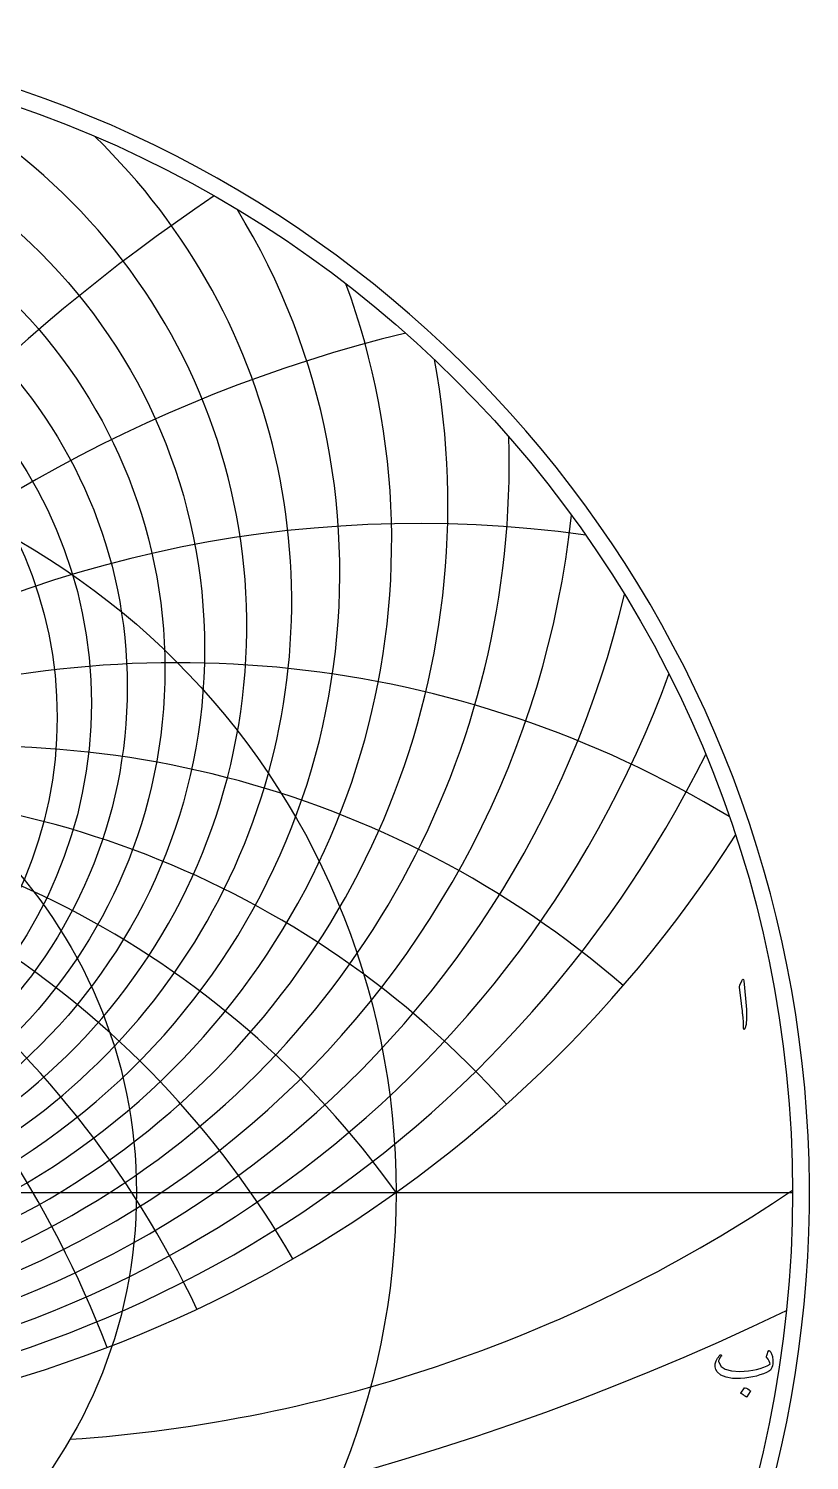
# Model space of a CAD drawing. Header units: millimetres. Extents: x -75 to 75, y -75 to 77.
# Drawn here: x 24.8 to 75.3, y -17.3 to 75.3 of the extents above; entities that cross this region are included whole.
import ezdxf

# ---------------------------------------------------------------- set-up
doc = ezdxf.new("R2010")
doc.units = ezdxf.units.MM
for name, color, linetype in [('CUT_OUTER', 1, 'Continuous'), ('ENGRAVE', 7, 'Continuous'), ('ENGRAVE_FINE', 8, 'Continuous'), ('TEXT', 5, 'Continuous')]:
    doc.layers.add(name, color=color, linetype=linetype)

msp = doc.modelspace()

# ---------------------------------------------------------------- linework, layer by layer
at = {"layer": 'CUT_OUTER'}
msp.add_arc((-0.0002, -0.0002), 75.3374, 146.249794, 87.803295, dxfattribs=at)
at = {"layer": 'ENGRAVE'}
msp.add_lwpolyline([(-74.25, 0), (74.25, 0)], dxfattribs=at)
for centre, radius in [((0, 0), 74.25), ((0, 30.7256), 26.6869), ((0, 0), 48.6033), ((0, 0), 31.8152)]:
    msp.add_circle(centre, radius, dxfattribs=at)
for centre, radius, start, end in [((0, 36.6138), 38.9484, 111.397429, 68.602571), ((0, 47.1324), 55.9213, 178.212698, 1.787302), ((0, -34.6684), 59.7007, 35.5, 144.5), ((0, -34.6684), 59.7007, 35.5, 144.5), ((0, 68.1393), 83.6973, 212.539417, 327.460583), ((21.0545, 78.5764), 94.7619, 273.912094, 304.149757)]:
    msp.add_arc(centre, radius, start, end, dxfattribs=at)
at = {"layer": 'ENGRAVE_FINE'}
for centre, radius in [((0, 35.1615), 36.222), ((0, 33.8631), 33.6511), ((0, 32.7008), 31.2158), ((0, 31.6592), 28.8993)]:
    msp.add_circle(centre, radius, dxfattribs=at)
for centre, radius, start, end in [((0, 38.2419), 41.8538, 134.098509, 45.901491), ((103.4046, -34.6684), 119.4014, 123.877914, 170.195339), ((103.4046, -34.6684), 119.4014, 123.877914, 170.195339), ((0, 40.072), 44.9661, 148.455434, 31.544566), ((0, 42.136), 48.3191, 159.847193, 20.152807), ((71.1485, -34.6684), 92.8778, 103.651897, 166.709112), ((71.1485, -34.6684), 92.8778, 103.651897, 166.709112), ((0, 44.4732), 51.9539, 169.577451, 10.422549), ((0, 50.1749), 60.2844, 186.0602, 353.9398), ((50.0948, -34.6684), 77.9337, 82.051293, 163.020708), ((50.0948, -34.6684), 77.9337, 82.051293, 163.020708), ((0, 53.6788), 65.1234, 193.308562, 346.691438), ((-34.4682, -34.6684), 68.9364, 20.941525, 121.178865), ((-34.4682, -34.6684), 68.9364, 20.941525, 121.178865), ((34.4682, -34.6684), 68.9364, 58.821135, 159.058475), ((34.4682, -34.6684), 68.9364, 58.821135, 159.058475), ((0, 57.745), 70.5411, 200.083139, 339.916861), ((-21.7293, -34.6684), 63.5322, 25.266753, 130.864622), ((-21.7293, -34.6684), 63.5322, 25.266753, 130.864622), ((21.7293, -34.6684), 63.5322, 49.135378, 154.733247), ((21.7293, -34.6684), 63.5322, 49.135378, 154.733247), ((0, 62.5059), 76.6725, 206.471969, 333.528031), ((-10.5268, -34.6684), 60.6217, 30.069347, 138.237961), ((-10.5268, -34.6684), 60.6217, 30.069347, 138.237961), ((10.5268, -34.6684), 60.6217, 41.762039, 149.930653), ((10.5268, -34.6684), 60.6217, 41.762039, 149.930653), ((0, 145.6412), 170.1393, 244.27222, 295.72778)]:
    msp.add_arc(centre, radius, start, end, dxfattribs=at)
at = {"layer": 'TEXT'}
for points in [[(70.9626, 13.6871), (71.0074, 13.7737), (71.0434, 13.8042), (71.0706, 13.7784), (71.0891, 13.6964), (71.1968, 12.5489), (71.2609, 11.8445), (71.2752, 11.2819), (71.2398, 10.8609), (71.1546, 10.5817), (71.1391, 10.5588), (71.1254, 10.5465), (71.1134, 10.5448), (71.1031, 10.5536), (71.0949, 10.5673), (71.0891, 10.5852), (71.0856, 10.6071), (71.0844, 10.6332), (71.0844, 10.836), (71.075, 11.0512), (71.0563, 11.2787), (71.0282, 11.5184), (71.022, 11.5811), (71.0036, 11.7503), (70.9728, 12.026), (70.9298, 12.4084), (70.8268, 13.2561), (70.8244, 13.3012), (70.8268, 13.3428), (70.8338, 13.3809), (70.8455, 13.4154)], [(72.7775, -10.254), (72.809, -10.2936), (72.8378, -10.3372), (72.864, -10.3849), (72.8876, -10.4367), (72.9085, -10.4923), (72.9268, -10.5515), (72.9425, -10.6141), (72.9555, -10.6803), (72.9725, -10.8132), (72.9766, -10.9449), (72.9678, -11.0755), (72.9461, -11.2049), (72.9134, -11.3202), (72.8712, -11.4133), (72.8197, -11.4841), (72.7588, -11.5327), (72.5656, -11.6349), (72.3607, -11.7259), (72.144, -11.8059), (71.9157, -11.8747), (71.6756, -11.9317), (71.4239, -11.9765), (71.1604, -12.009), (70.8852, -12.0292), (70.3694, -12.024), (69.9461, -11.9519), (69.6153, -11.8132), (69.377, -11.6077), (69.2793, -11.447), (69.2342, -11.274), (69.2418, -11.0886), (69.3021, -10.891), (69.3224, -10.8485), (69.346, -10.805), (69.3728, -10.7606), (69.4028, -10.7154), (69.436, -10.6693), (69.4725, -10.6223), (69.5121, -10.5744), (69.555, -10.5257), (69.5694, -10.5119), (69.5843, -10.5035), (69.5998, -10.5002), (69.6159, -10.5023), (69.6267, -10.5064), (69.6358, -10.514), (69.6431, -10.5251), (69.6487, -10.5398), (69.6513, -10.5535), (69.6499, -10.5667), (69.6443, -10.5793), (69.6346, -10.5913), (69.5945, -10.639), (69.5585, -10.6885), (69.5266, -10.7397), (69.4988, -10.7927), (69.4798, -10.8433), (69.4695, -10.8922), (69.4681, -10.9393), (69.4754, -10.9847), (69.6218, -11.2497), (69.8969, -11.4355), (70.3009, -11.5424), (70.8337, -11.5702), (71.1266, -11.5589), (71.4057, -11.5345), (71.6711, -11.4969), (71.9227, -11.4461), (72.1609, -11.3821), (72.3858, -11.305), (72.5976, -11.2147), (72.7963, -11.1112), (72.7769, -11.0146), (72.733, -10.9074), (72.6645, -10.7898), (72.5714, -10.6615), (72.5685, -10.6492), (72.5691, -10.6264), (72.5732, -10.593), (72.5808, -10.5491), (72.5828, -10.5447), (72.5843, -10.5409), (72.5852, -10.5377), (72.5855, -10.5351), (72.6007, -10.4754), (72.623, -10.4086), (72.6522, -10.3348), (72.6885, -10.254), (72.7046, -10.2294), (72.7248, -10.2213), (72.7491, -10.2294), (72.7775, -10.254)], [(71.1429, -12.6381), (71.1487, -12.6323), (71.1569, -12.6288), (71.1674, -12.6276), (71.1803, -12.6288), (71.2714, -12.6656), (71.3571, -12.7107), (71.4376, -12.764), (71.5129, -12.8255), (71.5202, -12.8349), (71.5234, -12.8442), (71.5225, -12.8536), (71.5176, -12.863), (71.2974, -13.2189), (71.2892, -13.2274), (71.2787, -13.2295), (71.2658, -13.2251), (71.2506, -13.2142), (71.2374, -13.2049), (71.2166, -13.1908), (71.1882, -13.1721), (71.1522, -13.1487), (71.108, -13.1206), (71.055, -13.0878), (70.9933, -13.0503), (70.9227, -13.0082), (70.9133, -13.0011), (70.9087, -12.9941), (70.9087, -12.9871), (70.9133, -12.9801)]]:
    msp.add_lwpolyline(points, close=True, dxfattribs=at)

doc.saveas('drawing.dxf')
